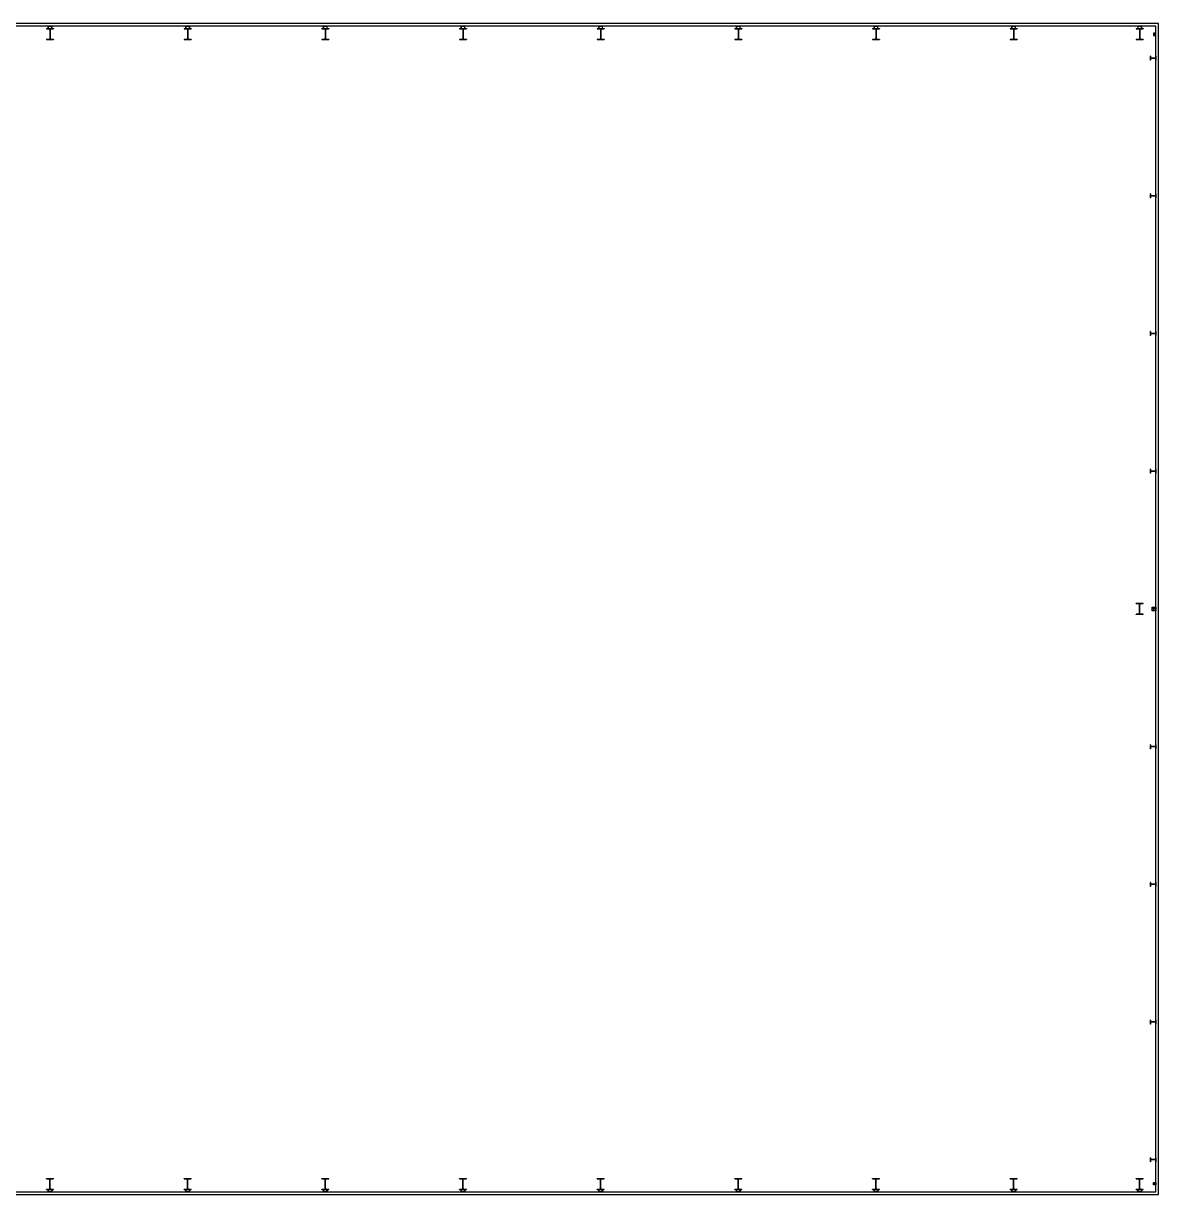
# Model space of a CAD drawing. Header units: millimetres. Extents: x -138350 to 909539, y -253833 to 111767.
# Drawn here: x 34377 to 83855, y -76025 to -24985 of the extents above; entities that cross this region are included whole.
import ezdxf

# ---------------------------------------------------------------- set-up
doc = ezdxf.new("R2010")
doc.units = ezdxf.units.MM
doc.linetypes.add('GOST2.303 5', pattern=[24, 20, -1.5, 1, -1.5])
doc.layers.add('03_Осевые', color=4, linetype='GOST2.303 5')
doc.layers.add('07_Непечатаемые', color=2, linetype='Continuous', plot=False)
doc.layers.add('_МКонстр', color=7, linetype='Continuous', lineweight=30)
doc.layers.add('_Сендвичи', color=230, linetype='Continuous', lineweight=30)

# ---------------------------------------------------------------- blocks, each defined once
blk = doc.blocks.new('*U192')
for p, q in [((-150, 482), (150, 482)), ((-150, 467), (-150, 482)), ((-150, 467), (-31.5, 467)), ((-150, 15), (-31.5, 15)), ((-150, 0), (-150, 15)), ((-150, 0), (150, 0)), ((-5.5, 41), (-5.5, 441)), ((5.5, 41), (5.5, 441)), ((31.5, 467), (150, 467)), ((31.5, 15), (150, 15)), ((150, 467), (150, 482)), ((150, 0), (150, 15))]:
    blk.add_line(p, q)
for centre, start, end in [((-31.5, 441), 0, 90), ((-31.5, 41), 270, 360), ((31.5, 441), 90, 180), ((31.5, 41), 180, 270)]:
    blk.add_arc(centre, 26, start, end)
at = {"layer": '03_Осевые'}
for p, q in [((-5.5, 241), (5.5, 241)), ((0, 0), (0, 482))]:
    blk.add_line(p, q, dxfattribs=at)
at = {"layer": '07_Непечатаемые'}
for p, q in [((-75, 0), (-75, 15)), ((-2.75, 392), (2.75, 392)), ((-2.75, 90), (2.75, 90)), ((75, 0), (75, 15))]:
    blk.add_line(p, q, dxfattribs=at)
blk = doc.blocks.new('*U263')
for p, q in [((-87.5, 244), (87.5, 244)), ((-87.5, 233), (-87.5, 244)), ((-87.5, 233), (-19.5, 233)), ((-87.5, 11), (-19.5, 11)), ((-87.5, 0), (-87.5, 11)), ((-87.5, 0), (87.5, 0)), ((-3.5, 27), (-3.5, 217)), ((3.5, 27), (3.5, 217)), ((19.5, 233), (87.5, 233)), ((19.5, 11), (87.5, 11)), ((87.5, 233), (87.5, 244)), ((87.5, 0), (87.5, 11))]:
    blk.add_line(p, q)
for centre, start, end in [((-19.5, 217), 360, 450), ((-19.5, 27), 270, 360), ((19.5, 217), 90, 180), ((19.5, 27), 180, 270)]:
    blk.add_arc(centre, 16, start, end)
at = {"layer": '03_Осевые'}
for p, q in [((-3.5, 122), (3.5, 122)), ((0, 0), (0, 244))]:
    blk.add_line(p, q, dxfattribs=at)
at = {"layer": '07_Непечатаемые'}
for p, q in [((-50, 0), (-50, 11)), ((-2.75, 184), (2.75, 184)), ((-2.75, 60), (2.75, 60)), ((50, 0), (50, 11))]:
    blk.add_line(p, q, dxfattribs=at)
blk = doc.blocks.new('*U264')
for points in [[(-42, -50), (42, -50, 0.414214), (50, -42), (50, 42, 0.414214), (42, 50), (-42, 50, 0.414214), (-50, 42), (-50, -42, 0.414214)], [(-42, -46), (42, -46, 0.414214), (46, -42), (46, 42, 0.414214), (42, 46), (-42, 46, 0.414214), (-46, 42), (-46, -42, 0.414214)]]:
    blk.add_lwpolyline(points, format="xyb", close=True)
at = {"layer": '03_Осевые'}
for p, q in [((0, -50), (0, 50)), ((-50, 0), (50, 0))]:
    blk.add_line(p, q, dxfattribs=at)
blk = doc.blocks.new('*U265')
for points in [[(-70, -80), (70, -80, 0.414214), (80, -70), (80, 70, 0.414214), (70, 80), (-70, 80, 0.414214), (-80, 70), (-80, -70, 0.414214)], [(-70, -75), (70, -75, 0.414214), (75, -70), (75, 70, 0.414214), (70, 75), (-70, 75, 0.414214), (-75, 70), (-75, -70, 0.414214)]]:
    blk.add_lwpolyline(points, format="xyb", close=True)
at = {"layer": '03_Осевые'}
for p, q in [((-80, 0), (80, 0)), ((0, -80), (0, 80))]:
    blk.add_line(p, q, dxfattribs=at)

msp = doc.modelspace()

# ---------------------------------------------------------------- linework, layer by layer
at = {"layer": '_МКонстр', "ltscale": 100}
for points in [[(35615, -25205), (35615, -25105), (35455, -25105), (35455, -25205), (35461, -25205), (35461, -25111), (35609, -25111), (35609, -25205)], [(41615, -25205), (41615, -25105), (41455, -25105), (41455, -25205), (41461, -25205), (41461, -25111), (41609, -25111), (41609, -25205)], [(47615, -25205), (47615, -25105), (47455, -25105), (47455, -25205), (47461, -25205), (47461, -25111), (47609, -25111), (47609, -25205)], [(53615, -25205), (53615, -25105), (53455, -25105), (53455, -25205), (53461, -25205), (53461, -25111), (53609, -25111), (53609, -25205)], [(59615, -25205), (59615, -25105), (59455, -25105), (59455, -25205), (59461, -25205), (59461, -25111), (59609, -25111), (59609, -25205)], [(65615, -25205), (65615, -25105), (65455, -25105), (65455, -25205), (65461, -25205), (65461, -25111), (65609, -25111), (65609, -25205)], [(71615, -25205), (71615, -25105), (71455, -25105), (71455, -25205), (71461, -25205), (71461, -25111), (71609, -25111), (71609, -25205)], [(77615, -25205), (77615, -25105), (77455, -25105), (77455, -25205), (77461, -25205), (77461, -25111), (77609, -25111), (77609, -25205)], [(83115, -25205), (83115, -25105), (82955, -25105), (82955, -25205), (82961, -25205), (82961, -25111), (83109, -25111), (83109, -25205)], [(35615, -75805), (35615, -75905), (35455, -75905), (35455, -75805), (35461, -75805), (35461, -75899), (35609, -75899), (35609, -75805)], [(41615, -75805), (41615, -75905), (41455, -75905), (41455, -75805), (41461, -75805), (41461, -75899), (41609, -75899), (41609, -75805)], [(47615, -75805), (47615, -75905), (47455, -75905), (47455, -75805), (47461, -75805), (47461, -75899), (47609, -75899), (47609, -75805)], [(53615, -75805), (53615, -75905), (53455, -75905), (53455, -75805), (53461, -75805), (53461, -75899), (53609, -75899), (53609, -75805)], [(59615, -75805), (59615, -75905), (59455, -75905), (59455, -75805), (59461, -75805), (59461, -75899), (59609, -75899), (59609, -75805)], [(65615, -75805), (65615, -75905), (65455, -75905), (65455, -75805), (65461, -75805), (65461, -75899), (65609, -75899), (65609, -75805)], [(71615, -75805), (71615, -75905), (71455, -75905), (71455, -75805), (71461, -75805), (71461, -75899), (71609, -75899), (71609, -75805)], [(77615, -75805), (77615, -75905), (77455, -75905), (77455, -75805), (77461, -75805), (77461, -75899), (77609, -75899), (77609, -75805)], [(83115, -75805), (83115, -75905), (82955, -75905), (82955, -75805), (82961, -75805), (82961, -75899), (83109, -75899), (83109, -75805)]]:
    msp.add_lwpolyline(points, close=True, dxfattribs=at)
at = {"layer": '_Сендвичи', "ltscale": 100}
for points in [[(83855, -24985), (-108785, -24985), (-108785, -76025), (83855, -76025)], [(83735, -25105), (-108665, -25105), (-108665, -75905), (83735, -75905)]]:
    msp.add_lwpolyline(points, close=True, dxfattribs=at)

# ---------------------------------------------------------------- block references
at = {"rotation": 180}
msp.add_blockref('*U264', (83685, -25455), dxfattribs=at)
at = {"xscale": -1, "rotation": 90}
for p in [(83735, -26505), (83735, -32505), (83735, -38505), (83735, -44505), (83735, -56505), (83735, -62505), (83735, -68505), (83735, -74505)]:
    msp.add_blockref('*U263', p, dxfattribs=at)
at = {"xscale": -1}
for name, p in [('*U265', (83655, -50505)), ('*U264', (83685, -75555))]:
    msp.add_blockref(name, p, dxfattribs=at)
at = {"layer": '_МКонстр', "xscale": -1, "rotation": 180}
for p in [(35535, -25205), (41535, -25205), (47535, -25205), (53535, -25205), (59535, -25205), (65535, -25205), (71535, -25205), (77535, -25205), (83035, -25205)]:
    msp.add_blockref('*U192', p, dxfattribs=at)
at = {"layer": '_МКонстр', "xscale": -1}
msp.add_blockref('*U192', (83035, -50746), dxfattribs=at)
at = {"layer": '_МКонстр'}
for p in [(35535, -75805), (41535, -75805), (47535, -75805), (53535, -75805), (59535, -75805), (65535, -75805), (71535, -75805), (77535, -75805), (83035, -75805)]:
    msp.add_blockref('*U192', p, dxfattribs=at)

doc.saveas('drawing.dxf')
